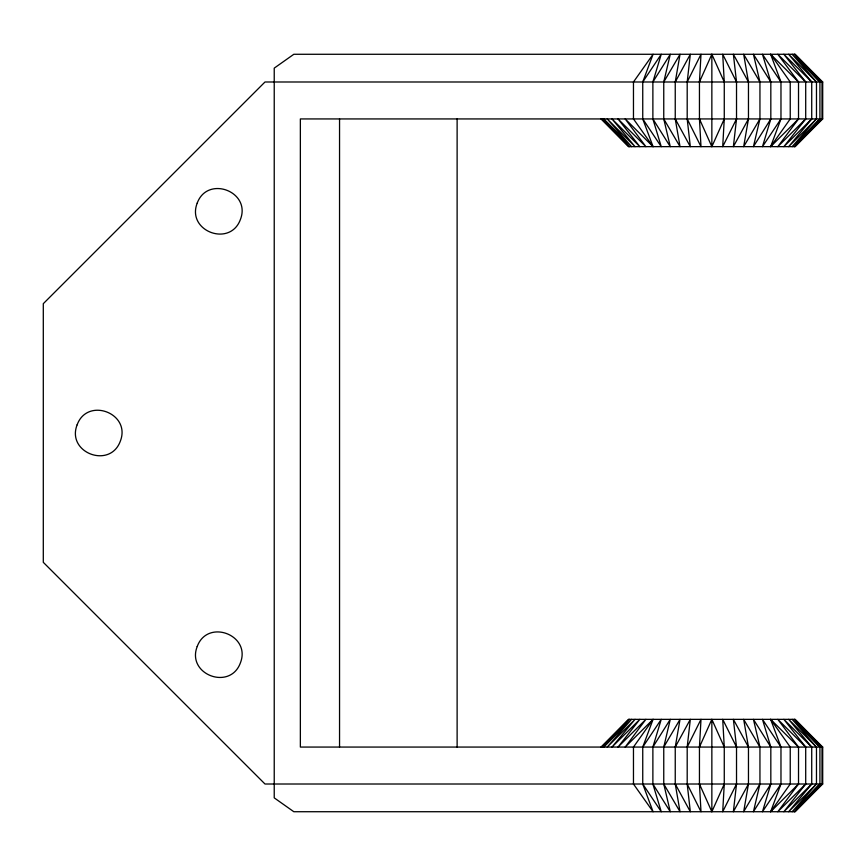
<?xml version="1.0" encoding="UTF-8"?>
<svg xmlns="http://www.w3.org/2000/svg" width="866" height="866" viewBox="0 0 866 866"><rect width="100%" height="100%" fill="white"/><g stroke="black" fill="none" stroke-linecap="round" stroke-linejoin="round"><path stroke-width="1.3" d="M724.268 118.934L711.852 146.646L711.852 54.277L724.268 81.989L724.268 118.934L722.709 146.646L736.522 118.934L736.522 81.989L733.372 54.277L748.462 81.989L748.462 118.934L743.667 146.646L759.947 118.934L759.947 81.989L753.42 54.277L770.827 81.989L770.827 118.934L762.459 146.646L780.97 118.934L780.97 81.989L770.643 54.277L798.517 81.989L798.517 118.934L777.809 146.646L805.705 118.934L805.705 81.989L783.849 54.277L811.723 81.989L811.723 118.934L788.655 146.646L816.476 118.934L816.476 81.989L792.152 54.277L819.918 81.989L819.918 118.934L794.274 146.646L822.007 118.934L822.007 81.989L794.988 54.277L293.823 54.277L274.23 68.133L274.23 797.867L293.823 811.723L794.988 811.723L822.7 784.011L822.7 747.066L794.988 719.354L628.716 719.354L601.004 747.066M687.193 118.934L701.005 146.646L699.447 118.934L699.447 81.989L701.005 54.277L687.193 81.989L687.193 118.934L690.332 146.646L675.242 118.934L675.242 81.989L680.037 54.277L663.757 81.989L663.757 118.934L670.284 146.646L652.877 118.934L652.877 81.989L661.245 54.277L642.745 81.989L642.745 118.934L653.072 146.646L625.187 118.934L645.895 146.646L617.999 118.934L639.855 146.646L611.981 118.934L635.049 146.646L607.228 118.934L631.552 146.646L603.786 118.934L629.43 146.646L601.708 118.934L628.716 146.646L794.988 146.646L822.7 118.934L822.7 81.989L794.988 54.277M687.193 784.011L701.005 811.723L699.447 784.011L699.447 747.066L701.005 719.354L687.193 747.066L687.193 784.011L690.332 811.723L675.242 784.011L675.242 747.066L680.037 719.354L663.757 747.066L663.757 784.011L670.284 811.723L652.877 784.011L652.877 747.066L661.245 719.354L642.745 747.066L642.745 784.011L653.072 811.723L633.468 784.011L633.468 747.066L653.072 719.354L642.745 747.066M736.522 747.066L722.709 719.354L724.268 747.066L724.268 784.011L722.709 811.723L736.522 784.011L736.522 747.066L733.372 719.354L748.462 747.066L748.462 784.011L743.667 811.723L759.947 784.011L759.947 747.066L753.42 719.354L770.827 747.066L770.827 784.011L762.459 811.723L780.97 784.011L780.97 747.066L770.643 719.354L798.517 747.066L798.517 784.011L777.809 811.723L805.705 784.011L805.705 747.066L783.849 719.354L811.723 747.066L811.723 784.011L788.655 811.723L816.476 784.011L816.476 747.066L792.152 719.354L819.918 747.066L819.918 784.011L794.274 811.723L822.007 784.011L822.007 747.066L794.988 719.354M687.193 81.989L690.332 54.277L675.242 81.989M736.522 118.934L733.372 146.646L748.462 118.934M687.193 747.066L690.332 719.354L675.242 747.066M736.522 784.011L733.372 811.723L748.462 784.011M663.757 81.989L670.284 54.277L652.877 81.989M759.947 118.934L753.42 146.646L770.827 118.934M663.757 747.066L670.284 719.354L652.877 747.066M759.947 784.011L753.42 811.723L770.827 784.011M642.745 81.989L653.072 54.277L633.468 81.989L633.468 118.934L653.072 146.646M798.517 118.934L770.643 146.646L780.97 118.934M798.517 784.011L770.643 811.723L780.97 784.011M699.447 81.989L711.852 54.277M699.447 747.066L711.852 719.354L724.268 747.066M699.447 784.011L711.852 811.723L724.268 784.011M770.643 146.646L790.236 118.934L790.236 81.989L770.643 54.277M770.643 811.723L790.236 784.011L790.236 747.066L770.643 719.354M805.705 118.934L783.849 146.646L811.723 118.934M805.705 784.011L783.849 811.723L811.723 784.011M816.476 118.934L792.152 146.646L819.918 118.934M816.476 784.011L792.152 811.723L819.918 784.011M794.988 146.646L822.007 118.934M628.716 719.354L601.708 747.066L629.43 719.354L603.786 747.066L631.552 719.354L607.228 747.066L635.049 719.354L611.981 747.066L639.855 719.354L617.999 747.066L645.895 719.354L625.187 747.066L653.072 719.354M794.988 811.723L822.007 784.011M822.7 81.989L264.996 81.989L43.3 303.674L43.3 562.326L264.996 784.011L822.7 784.011M822.7 118.934L300.361 118.934L300.361 747.066L822.7 747.066M805.705 81.989L777.809 54.277L798.517 81.989M805.705 747.066L777.809 719.354L798.517 747.066M816.476 81.989L788.655 54.277L811.723 81.989M816.476 747.066L788.655 719.354L811.723 747.066M822.007 81.989L794.274 54.277L819.918 81.989M601.004 118.934L628.716 146.646M822.007 747.066L794.274 719.354L819.918 747.066M780.97 81.989L762.459 54.277L770.827 81.989M642.745 118.934L661.245 146.646L652.877 118.934M780.97 747.066L762.459 719.354L770.827 747.066M642.745 784.011L661.245 811.723L652.877 784.011M759.947 81.989L743.667 54.277L748.462 81.989M663.757 118.934L680.037 146.646L675.242 118.934M759.947 747.066L743.667 719.354L748.462 747.066M663.757 784.011L680.037 811.723L675.242 784.011M736.522 81.989L722.709 54.277L724.268 81.989M699.447 118.934L711.852 146.646M711.852 719.354L711.852 811.723M457.118 118.934L457.118 747.066M339.548 118.934L339.548 747.066M77.128 424.816C66.162 452.734 110.014 469.361 120.32 441.184C131.286 413.266 87.434 396.639 77.128 424.816M197.21 203.12C186.244 231.038 230.096 247.676 240.402 219.499C251.367 191.57 207.526 174.943 197.21 203.12M197.21 646.501C186.244 674.43 230.096 691.057 240.402 662.88C251.367 634.962 207.526 618.324 197.21 646.501"/></g></svg>
